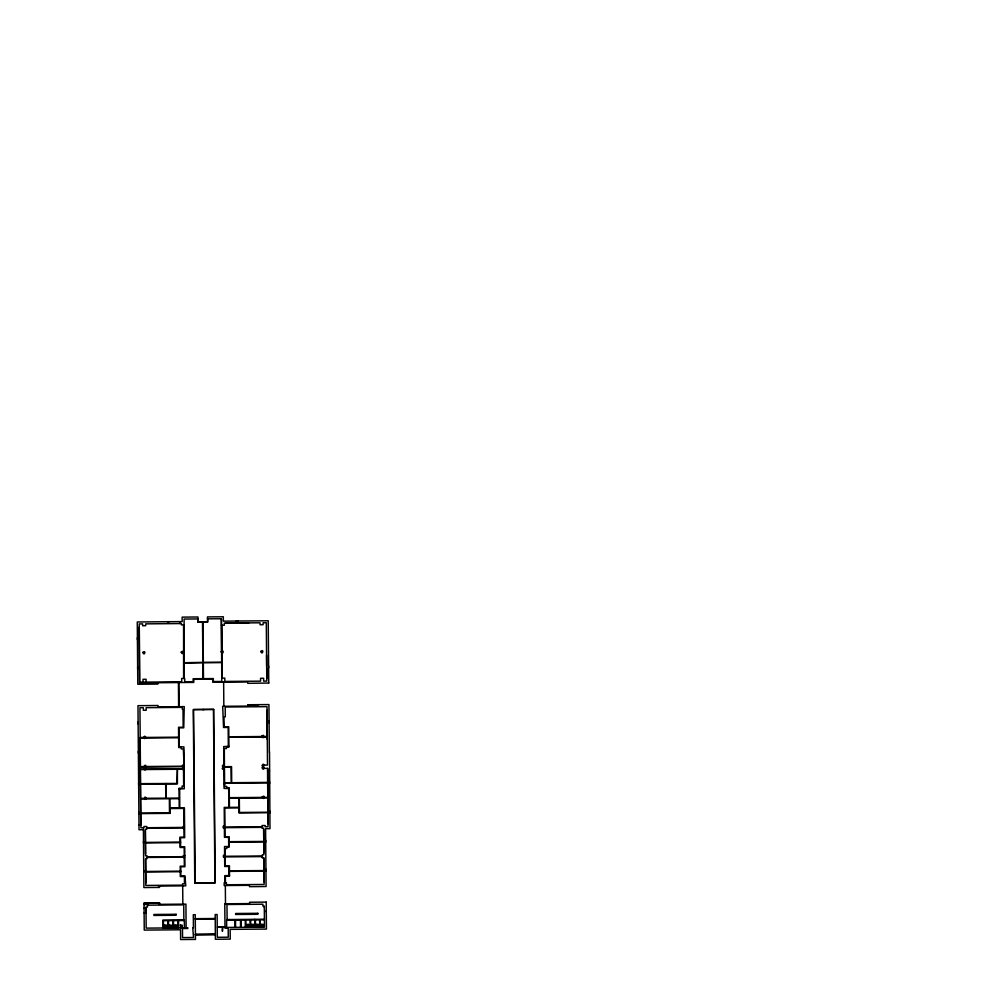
<?xml version="1.0" encoding="UTF-8"?>
<svg xmlns="http://www.w3.org/2000/svg" width="989" height="989" viewBox="0 0 989 989"><rect width="100%" height="100%" fill="white"/><g stroke="black" fill="none" stroke-linecap="round" stroke-linejoin="round"><path stroke-width="1.48" d="M164.594 927.818L165.151 927.101A5.242 5.242 0 0 1 166.152 927.089L166.733 927.769M169.688 927.769L170.244 927.064A5.242 5.242 0 0 1 171.245 927.052L171.826 927.731M180.332 927.682L180.888 926.965A5.242 5.242 0 0 1 181.889 926.965L182.471 927.645M251.775 927.089L252.331 926.372A5.242 5.242 0 0 1 253.345 926.359L253.926 927.039M256.547 927.039L257.115 926.334A5.242 5.242 0 0 1 258.117 926.322L258.698 927.002M143.529 737.411L144.728 736.187L145.964 737.386L144.753 738.622L143.529 737.411L140.191 737.485L139.944 707.728L143.318 707.704L143.343 710.287L146.174 710.263L146.149 707.679L182.26 707.37L182.285 709.274L183.014 709.261L183.163 727.236L178.539 727.274L178.7 747.536L181.185 747.523L181.197 748.933L183.348 748.908L184.065 765.906L183.917 746.905L178.7 746.757M143.788 769.071L145 767.835L146.224 769.046L145.024 770.27L143.788 769.071L140.45 769.096L140.438 767.056L143.961 767.019M146.471 798.271C143.862 802.4 143.801 794.192 146.471 798.271L179.133 798.098L179.046 788.208L182.112 788.184L182.1 786.032L183.657 786.02L183.521 769.937M182.149 768.75C184.758 764.621 184.819 772.829 182.149 768.75L146.224 769.046M182.644 827.434C185.252 823.305 185.314 831.514 182.644 827.434L146.792 827.731L146.78 826.52L143.937 826.544L143.949 827.756L140.945 827.781L140.834 813.613L169.984 813.366L169.935 808.545L183.843 808.433L183.991 826.223M225.059 827.076C222.451 831.205 222.377 822.996 225.059 827.076L262.073 826.767M225.307 856.276C222.698 860.405 222.624 852.197 225.307 856.276L262.32 856.017M264.323 768.366L263.445 766.883L261.961 767.761L263.148 769.281L264.323 768.366L267.525 768.366L268.019 826.717L265.188 826.742L265.188 825.518L262.06 825.543L262.085 828.226L263.643 828.213L263.865 854.78L262.308 854.793L262.332 857.723L263.89 857.698L264.125 884.463L226.419 884.784L226.407 882.744L224.169 882.769L224.194 885.538L249.438 885.316L249.451 886.663L266.09 886.515L265.596 828.683L269.985 828.646L269.527 751.949M166.263 927.052L166.424 926.545A2.955 2.955 0 0 0 166.498 925.951A1.261 1.261 0 0 0 166.436 925.383L166.028 924.888M258.228 926.273L258.389 925.778A2.955 2.955 0 0 0 258.463 925.185A1.261 1.261 0 0 0 258.389 924.616L257.981 924.122M171.369 926.965L171.517 926.508A2.955 2.955 0 0 0 171.592 925.914A1.261 1.261 0 0 0 171.53 925.345L171.097 925.086M261.961 926.285L261.875 926.297A5.242 5.242 0 0 1 262.963 926.285L263.235 925.729A2.955 2.955 0 0 0 263.309 925.135A1.261 1.261 0 0 0 263.235 924.567L262.876 924.109M177.006 927.682L176.697 926.458A2.955 2.955 0 0 0 176.771 925.865A1.261 1.261 0 0 0 176.71 925.296L176.339 924.839M249.129 927.076L248.808 925.852A2.955 2.955 0 0 0 248.882 925.259M176.45 927.014L176.537 926.965A5.242 5.242 0 0 0 175.424 927.014L175.424 927.014M181.988 926.965L182.161 926.421A2.955 2.955 0 0 0 182.236 925.828A1.261 1.261 0 0 0 182.174 925.259L181.753 924.987M248.598 926.409L248.548 926.396A5.242 5.242 0 0 0 247.534 926.409L247.299 926.001A2.782 2.782 0 0 1 247.176 925.271A1.261 1.261 0 0 1 247.225 924.703M253.444 926.359L253.604 925.815A2.955 2.955 0 0 0 253.679 925.222A1.261 1.261 0 0 0 253.617 924.653L253.233 924.171M146.051 766.982C145.766 762.099 141.724 769.244 146.051 766.982L182.31 766.698C186.686 768.812 182.458 761.814 182.297 766.673M263.939 737.003L263.47 735.346L261.813 735.804L262.567 737.584L267.265 736.953L267.5 765.103L264.31 765.127L263.111 764.163L261.949 765.709L263.445 766.562L264.286 765.066M223.947 766.772C225.405 762.334 219.793 766.66 223.873 767.303M223.971 769.454C226.16 765.09 219.088 769.257 223.971 769.454L224.058 788.406L229.263 788.567M165.967 926.421L165.361 926.446M171.06 926.384L170.442 926.396M176.265 926.322L175.572 926.334M181.704 926.297L181.123 926.322M248.301 925.753L247.72 925.741M253.147 925.692L252.516 925.692M257.869 925.667L257.313 925.667M262.802 925.605L262.159 925.63M247.435 926.409L246.978 927.126M166.412 927.694L164.903 927.707M171.505 927.657L170.059 927.67M176.623 927.62L175.3 927.633M182.149 927.571L180.703 927.583M248.746 927.014L247.287 927.014M253.543 926.977L252.084 926.977M258.314 926.928L256.856 926.94M263.161 926.891L261.838 926.903M233.008 920.091L230.066 919.894M184.152 662.717L202.856 662.37M184.152 663.075L202.856 662.729M202.757 709.608L203.981 709.595M197.985 618.941L184.102 619.052L184.152 678.454M207.48 618.854L221.388 618.743L221.66 662.247L203.338 662.358L203.005 621.871M225.566 623.082L248.869 622.897M184.152 624.85L181.42 624.875L181.407 623.552L145.692 623.861L145.704 625.703L142.639 625.728L142.614 623.886L139.239 623.911L139.721 682.163M221.437 625.246L224.33 625.221L224.305 623.095L260.02 622.798L260.033 624.751L263.099 624.714L263.086 622.773L266.301 622.749L266.795 681.087L263.655 681.124L263.63 678.269L260.564 678.293L260.577 681.149L224.812 681.446L224.787 678.108L221.759 678.133L221.796 681.47L213.364 681.545L213.34 678.565L193.127 678.738L193.152 681.705L184.733 681.78L184.696 678.442L181.679 678.466L181.704 681.804L139.486 682.163L139.264 626.952M137.397 637.682L137.422 639.636M266.573 655.287L266.659 665.931M137.644 667.006L137.669 668.96M268.612 665.906L268.625 667.847M266.931 668.119L266.77 678.578M193.72 679.319L212.759 679.159L212.783 682.274L247.732 681.977L247.745 683.325L268.761 683.028M139.325 682.892L193.745 682.435L193.881 678.738M247.93 706.097L247.918 704.749L268.934 704.576L269.342 752.085M247.918 704.873L258.772 704.786M138.114 722.019L138.126 723.96M269.07 720.919L269.095 722.86M145.952 737.435L178.613 737.164M228.83 736.793L261.665 736.521M264.088 736.496L267.253 736.471L267.005 706.665L225.195 707.011L225.282 716.852L224.008 716.864L224.095 726.89L228.743 726.853L228.916 747.115L226.432 747.14L226.444 748.549L224.305 748.562L224.441 765.263M178.626 737.745L140.191 738.078L140.438 766.562L143.788 766.537M228.83 737.275L261.813 737.003M267.277 739.438L267.277 710.213M228.916 746.336L223.699 746.571L223.848 764.621M138.361 751.244L138.373 753.185M146.187 766.512L182.149 766.215M224.454 766.685L231.562 766.623L231.698 782.695M224.454 767.167L231.08 767.118L231.216 782.707M143.912 769.553L140.463 769.578L140.698 798.42L144.048 798.383M146.125 769.541L182.26 769.232M267.549 771.049L269.502 771.037M138.621 782.818L138.645 784.771M269.589 781.743L269.601 783.696M224.59 782.756L267.648 782.398M140.574 783.659L176.944 783.449L177.402 769.269L177.402 783.931L140.586 784.054M267.648 782.88L224.59 783.239L224.59 784.623M179.058 788.987L184.263 788.752L184.102 769.689M229.349 797.666L262.184 797.394M264.595 797.369L267.772 797.344M144.258 798.976L140.71 799.001L140.821 813.119L169.49 812.884L169.366 798.753L146.261 798.951M229.349 798.259L238.844 798.172L238.918 807.284L229.423 807.358L229.263 787.788L226.778 787.8L226.765 786.391L224.627 786.416L224.478 768.836M262.394 797.975L239.338 798.172L239.449 812.464L267.895 812.229M264.384 797.962L267.772 797.938M138.868 812.192L138.88 814.145M269.836 811.104L269.849 813.045M267.895 812.711L238.967 812.958L238.93 807.865L224.8 807.988L224.96 826.631M138.979 824.851L140.92 824.777M184.003 827.904L146.792 828.226L146.805 829.202L145.346 829.215L145.457 842.418L180.567 842.072M262.085 827.348L224.973 827.657L225.047 836.768L229.188 836.731L229.225 841.713M143.405 829.709L139.016 829.746L137.978 705.676L158.042 705.503L158.055 706.851L184.251 706.628L183.756 727.817L179.12 727.855L179.281 746.955M145.358 830.55L145.556 853.927M263.655 829.573L263.742 840.291M143.504 841.28L143.516 843.221M265.695 840.279L265.707 842.22M228.644 841.676L263.754 841.429M180.579 842.665L145.457 842.912L145.568 855.782L147.027 855.769L147.04 856.981L182.891 856.684M228.644 842.257L263.766 841.911M263.766 842.245L263.853 852.951M183.027 857.166L147.04 857.463L147.052 858.687L145.593 858.699L145.704 871.482L180.814 871.136M262.332 856.598L225.22 856.907L225.294 865.919L229.436 865.882L229.473 870.864M145.606 859.54L145.791 882.917M263.902 858.551L264.1 881.928M143.739 870.271L143.764 872.224M265.942 869.257L265.954 871.198M228.892 870.815L264.001 870.567M180.826 871.717L145.704 871.964L145.816 885.452L182.545 885.143L182.532 883.832L184.473 883.82L184.411 876.538L180.282 876.575L180.233 871.68M228.892 871.396L264.001 871.062M229.51 875.537L224.787 875.685L224.849 882.757M194.994 883.189L214.91 883.004L213.451 709.274L193.535 709.447L195.229 882.942M144.023 903.254L159.6 903.118M144.035 904.478L148.437 904.441M158.735 904.354L185.92 904.119L186.117 927.793L187.786 927.781L187.786 928.51L182.471 928.547L182.545 937.584L193.498 937.498L192.768 927.731L193.424 927.731L193.312 914.726L195.253 914.714L195.463 939.426L180.616 939.55L180.53 929.784L144.246 930.093L144.023 903.13L159.6 903.006L159.612 904.342M264.31 906.666L264.31 907.432M144.06 908.125L145.408 908.112M264.829 911.401L266.288 911.388M144.097 912.995L145.445 912.983M146.051 912.983L145.89 908.112M195.241 918.707L215.182 918.534M195.253 918.942L215.194 918.781M183.855 919.918L162.814 920.091L162.888 927.991M227.099 919.56L264.409 919.238M162.826 920.685L184.35 920.499L184.411 927.806L146.174 928.127L146.001 907.037L147.46 907.024L147.448 905.17L183.731 904.873L183.855 920.499M264.422 919.819L226.617 920.141L226.679 927.447L264.483 927.126L264.298 906.048L262.889 906.048L262.876 904.206L226.976 904.502L227.111 920.141M195.426 934.308L215.342 934.148M195.402 934.58L215.342 934.407M195.402 934.828L215.342 934.654M202.893 666.734L203.338 662.358M195.29 918.707L215.219 918.707M183.731 920.499L184.35 920.499M218.025 927.286L218.841 926.804M262.963 926.285L263.544 926.965M248.412 924.196L248.82 924.69A1.261 1.261 0 0 1 248.882 925.247M261.393 927.002L261.689 925.791A2.782 2.782 0 0 1 261.591 925.16A1.261 1.261 0 0 1 261.652 924.579M174.868 927.731L175.152 926.52A2.782 2.782 0 0 1 175.065 925.877M256.992 926.285L256.843 925.828A2.782 2.782 0 0 1 256.744 925.197A1.261 1.261 0 0 1 256.806 924.628M252.232 926.372L252.108 926.013A2.782 2.782 0 0 1 251.972 925.234A1.261 1.261 0 0 1 252.022 924.666M180.789 926.965L180.628 926.47A2.782 2.782 0 0 1 180.53 925.84A1.261 1.261 0 0 1 180.579 925.271M170.12 927.014L169.984 926.606A2.782 2.782 0 0 1 169.885 925.927A1.261 1.261 0 0 1 169.935 925.358M165.039 927.064L164.879 926.606A2.782 2.782 0 0 1 164.792 925.964A1.261 1.261 0 0 1 164.842 925.395M169.984 813.366L170.182 807.964M268.761 683.139L268.229 620.783L223.353 621.154L223.316 616.777L207.467 616.913L207.505 621.821L198.01 621.908L197.961 616.988L182.137 617.124L182.174 621.599L137.273 621.982L137.792 684.252L157.857 684.079L157.844 682.744M267.772 768.305L268.242 823.775M260.206 919.857L260.268 927.163M259.625 919.869L259.687 927.175M255.434 919.906L255.496 927.2M254.68 919.325L254.915 927.212M250.662 919.943L250.724 927.249M248.647 704.749L248.659 706.084L222.686 706.307L223.539 727.484L228.162 727.447L228.323 746.534M250.081 919.943L250.143 927.249M245.841 919.98L245.902 927.286M245.26 919.98L245.321 927.286M241.069 920.017L241.131 927.323M238.213 621.03L236.26 621.055M240.488 920.03L240.55 927.336M235.518 920.067L235.58 927.373M234.937 920.079L234.999 927.373M228.682 788.369L228.842 807.37L224.219 807.407L224.367 826M229.225 842.208L229.275 847.079L226.79 847.103L226.802 848.513L225.146 848.537L225.208 855.831M229.473 871.346L229.522 876.229L225.381 876.266L225.43 882.757M228.929 875.648L228.855 866.463L224.713 866.5L224.639 857.376M223.638 682.187L223.835 706.294M224.454 766.166L224.466 767.934M225.331 885.526L225.492 903.785M224.243 770.715L224.28 774.857M224.392 828.176L224.466 837.362L228.607 837.324L228.682 846.51L224.54 846.535L224.614 855.201M221.759 625.233L222.204 678.133M222.735 927.262L222.401 931.354L222.377 927.262M207.727 618.854L207.752 622.069L197.763 622.155L197.738 618.941M203.474 678.652L203.338 662.717L221.672 662.605L221.759 678.133M202.51 621.871L202.992 678.652M184.078 767.007L184.09 767.773M184.584 826.458L184.424 807.84L179.8 807.877L179.639 788.789M184.597 828.374L184.671 837.695L180.53 837.732L180.616 846.905L184.758 846.868L184.819 855.658M184.844 857.574L184.918 866.747L180.777 866.772L180.851 875.982L184.992 875.945L185.759 885.847L158.586 886.082L158.599 887.43M184.016 828.621L184.09 837.114L179.949 837.151L179.986 842.134M184.238 855.423L184.177 847.462L180.035 847.499L179.986 842.616M184.263 857.822L184.325 866.166L180.183 866.191L180.233 871.185M182.693 885.884L182.841 904.144M179.986 621.624L179.998 623.564M178.91 682.558L179.108 706.665M178.428 682.571L178.626 706.678M178.552 920.549L178.613 927.855M177.921 920.549L177.983 927.855M173.483 920.586L173.545 927.892M172.902 920.598L172.964 927.905M169.267 621.71L167.314 621.722M168.476 920.635L168.538 927.942M167.883 920.635L167.945 927.942M166.177 798.197L166.053 783.449M165.905 783.931L165.942 788.072M165.67 783.832L165.781 798.21M163.408 920.672L163.469 927.979M159.464 886.07L159.476 887.417L143.887 887.553L143.393 828.943M146.1 682.101L146.075 679.258L143.009 679.282L143.034 682.138M139.944 737.584L140.685 824.838M221.388 618.743L221.598 651.17M262.332 856.697L262.332 857.723M183.571 624.85L183.608 678.454M180.27 925.148A1.397 1.397 0 0 1 180.493 924.777M256.497 924.505A1.397 1.397 0 0 1 256.707 924.134M251.725 924.542A1.397 1.397 0 0 1 251.935 924.183M261.343 924.468A1.397 1.397 0 0 1 261.553 924.097M246.929 924.591A1.397 1.397 0 0 1 247.139 924.221M164.533 925.284A1.397 1.397 0 0 1 164.743 924.913M174.806 925.197A1.397 1.397 0 0 1 175.016 924.826M175.065 925.877A1.261 1.261 0 0 1 175.115 925.308M169.626 925.234A1.397 1.397 0 0 1 169.836 924.863M142.849 652.443C144.382 657.092 146.446 649.143 142.849 652.443M181.21 652.122C182.742 656.758 184.795 648.809 181.21 652.122M182.928 856.313C184.461 860.949 186.513 853 182.928 856.313M221.19 651.788C222.723 656.424 224.775 648.475 221.19 651.788M260.812 651.454C262.345 656.09 264.397 648.141 260.812 651.454M262.209 796.986C263.742 801.622 265.794 793.673 262.209 796.986M213.686 709.521L193.3 709.694L194.759 882.954L215.145 882.781L213.686 709.521M179.133 798.679L169.861 798.753L169.935 807.964L179.207 807.877L179.133 798.679M266.214 902.104L249.587 902.24L249.599 903.587L224.775 903.798L224.973 926.755L217.234 926.817L217.123 914.528L215.182 914.541L215.392 939.253L230.239 939.13L230.153 929.363L266.437 929.067L266.214 902.104M257.832 913.304L235.629 913.49L235.629 914.466L257.845 914.281L257.832 913.304M176.116 914.281L153.901 914.466L153.913 915.443L176.116 915.258L176.116 914.281M224.973 927.249L217.234 927.311L217.32 937.288L228.274 937.201L228.199 928.164L224.985 928.189L224.973 927.249"/></g></svg>
